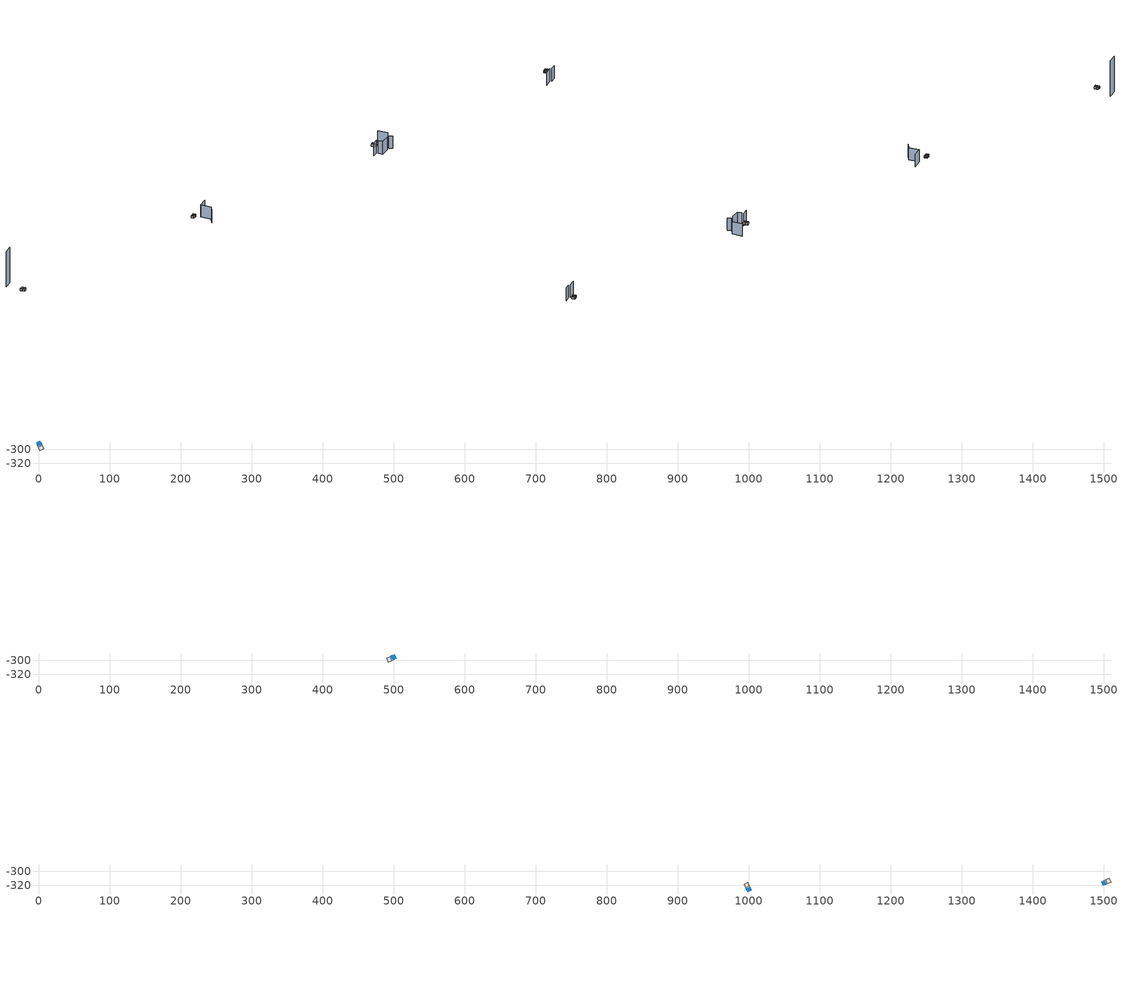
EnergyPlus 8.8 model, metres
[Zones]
0Perim
 floor adiabatic (115mmSandLimeBrick): 2.79,-290.64 4.53,-294.64 -0.98,-297.02 -2.71,-293.02 z0
 wall outside (U0-4): 2.79,-290.64 -2.71,-293.02 z0:4.96
 wall to 0Core (115mmSandLimeBrick): -0.98,-297.02 4.53,-294.64 z0:4.96
 wall adiabatic (115mmSandLimeBrick): -2.71,-293.02 -0.98,-297.02 / 4.53,-294.64 2.79,-290.64 z0:4.96
 window (Double): 2.7,-290.68 -2.62,-292.98 z0.85:2.9
 ceiling adiabatic (115mmSandLimeBrick): 2.79,-290.64 -2.71,-293.02 -1.41,-296.02 4.09,-293.64 z4.96
 roof outside (U0-3): 4.09,-293.64 -1.41,-296.02 -0.98,-297.02 4.53,-294.64 z4.96
0Core
 floor adiabatic (115mmSandLimeBrick): 4.53,-294.64 6.68,-299.62 1.18,-302 -0.98,-297.02 z0
 wall adiabatic (115mmSandLimeBrick): -0.98,-297.02 1.18,-302 6.68,-299.62 4.53,-294.64 z0:4.96
 ceiling adiabatic (115mmSandLimeBrick): 4.53,-294.64 -0.98,-297.02 0.64,-300.76 6.14,-298.37 z4.96
 roof outside (U0-3): 6.14,-298.37 0.64,-300.76 1.18,-302 6.68,-299.62 z4.96
1Perim
 floor adiabatic (115mmSandLimeBrick): 501.1,-298.68 497.1,-300.42 494.71,-294.91 498.72,-293.18 z4.96
 wall outside (U0-4): 501.1,-298.68 498.72,-293.18 z4.96:9.92
 wall to 1Core (115mmSandLimeBrick): 494.71,-294.91 497.1,-300.42 z4.96:9.92
 wall adiabatic (115mmSandLimeBrick): 498.72,-293.18 494.71,-294.91 / 497.1,-300.42 501.1,-298.68 z4.96:9.92
 window (Double): 501.06,-298.59 498.76,-293.27 z5.81:7.86
 ceiling adiabatic (115mmSandLimeBrick): 501.1,-298.68 498.72,-293.18 495.71,-294.48 498.1,-299.98 z9.92
 roof outside (U0-3): 498.1,-299.98 495.71,-294.48 494.71,-294.91 497.1,-300.42 z9.92
1Core
 floor adiabatic (115mmSandLimeBrick): 497.1,-300.42 492.12,-302.57 489.73,-297.07 494.71,-294.91 z4.96
 wall adiabatic (115mmSandLimeBrick): 494.71,-294.91 489.73,-297.07 492.12,-302.57 497.1,-300.42 z4.96:9.92
 ceiling adiabatic (115mmSandLimeBrick): 497.1,-300.42 494.71,-294.91 490.98,-296.53 493.36,-302.03 z9.92
 roof outside (U0-3): 493.36,-302.03 490.98,-296.53 489.73,-297.07 492.12,-302.57 z9.92
2Perim
 floor adiabatic (115mmSandLimeBrick): 997.21,-327.08 995.47,-323.08 1000.98,-320.69 1002.71,-324.69 z9.92
 wall outside (U0-4): 997.21,-327.08 1002.71,-324.69 z9.92:14.87
 wall to 2Core (115mmSandLimeBrick): 1000.98,-320.69 995.47,-323.08 z9.92:14.87
 wall adiabatic (115mmSandLimeBrick): 1002.71,-324.69 1000.98,-320.69 / 995.47,-323.08 997.21,-327.08 z9.92:14.87
 window (Double): 997.3,-327.04 1002.62,-324.73 z10.77:12.82
 ceiling adiabatic (115mmSandLimeBrick): 997.21,-327.08 1002.71,-324.69 1001.41,-321.69 995.91,-324.08 z14.87
 roof outside (U0-3): 995.91,-324.08 1001.41,-321.69 1000.98,-320.69 995.47,-323.08 z14.87
2Core
 floor adiabatic (115mmSandLimeBrick): 995.47,-323.08 993.32,-318.1 998.82,-315.71 1000.98,-320.69 z9.92
 wall adiabatic (115mmSandLimeBrick): 1000.98,-320.69 998.82,-315.71 993.32,-318.1 995.47,-323.08 z9.92:14.87
 ceiling adiabatic (115mmSandLimeBrick): 995.47,-323.08 1000.98,-320.69 999.36,-316.96 993.86,-319.34 z14.87
 roof outside (U0-3): 993.86,-319.34 999.36,-316.96 998.82,-315.71 993.32,-318.1 z14.87
3Perim
 floor adiabatic (115mmSandLimeBrick): 1498.9,-313.87 1502.9,-312.13 1505.29,-317.64 1501.28,-319.37 z9.92
 wall outside (U0-4): 1498.9,-313.87 1501.28,-319.37 z9.92:14.87
 wall to 3Core (115mmSandLimeBrick): 1505.29,-317.64 1502.9,-312.13 z9.92:14.87
 wall adiabatic (115mmSandLimeBrick): 1501.28,-319.37 1505.29,-317.64 / 1502.9,-312.13 1498.9,-313.87 z9.92:14.87
 window (Double): 1498.94,-313.96 1501.24,-319.28 z10.77:12.82
 ceiling adiabatic (115mmSandLimeBrick): 1498.9,-313.87 1501.28,-319.37 1504.29,-318.07 1501.9,-312.57 z14.87
 roof outside (U0-3): 1501.9,-312.57 1504.29,-318.07 1505.29,-317.64 1502.9,-312.13 z14.87
3Core
 floor adiabatic (115mmSandLimeBrick): 1502.9,-312.13 1507.88,-309.98 1510.27,-315.49 1505.29,-317.64 z9.92
 wall adiabatic (115mmSandLimeBrick): 1505.29,-317.64 1510.27,-315.49 1507.88,-309.98 1502.9,-312.13 z9.92:14.87
 ceiling adiabatic (115mmSandLimeBrick): 1502.9,-312.13 1505.29,-317.64 1509.02,-316.02 1506.64,-310.52 z14.87
 roof outside (U0-3): 1506.64,-310.52 1509.02,-316.02 1510.27,-315.49 1507.88,-309.98 z14.87
shading: -11.05,-259.4 9.21,-250.77 z0:80.06; 536.85,-289.76 514.85,-299.99 / 514.85,-299.99 522.07,-322.76 / 522.07,-322.76 511.19,-335.47 / 1026.05,-335.47 1031.74,-341.81 / 1029.71,-299.99 1036.92,-322.76 z0:27.48; 991.51,-333.27 978.71,-339.76 / 1018.71,-338.03 997.54,-347.19 / 997.54,-347.19 993.25,-337.27 / 1492.87,-337.9 1475.72,-346.19 / 1509.45,-333.27 1496.65,-339.76 z0:28.61
[Site:GroundTemperature:BuildingSurface]
14, 14, 14, 14, 14, 14, 14, 14, 14, 14, 14, 14
[Site:GroundReflectance]
0.2, 0.2, 0.2, 0.2, 0.2, 0.2, 0.2, 0.2, 0.2, 0.2, 0.2, 0.2
[Site:GroundReflectance:SnowModifier]
1, 1
[Building]
Building: North Axis {deg}=0; Terrain=Suburbs; Loads Convergence Tolerance Value=.04; Temperature Convergence Tolerance Value {deltaC}=.4; Solar Distribution=MinimalShadowing; Maximum Number of Warmup Days=25
[Construction]
115mmSandLimeBrick: Plaster_0.005_115mmSandLimeBrick, Sand-Lime Brick_0.08_115mmSandLimeBrick, Plaster_0.08_115mmSandLimeBrick
U0-4: XPS Board_0.06_U0-4, General Concrete_0.2_U0-4
U0-3: XPS Board_0.12_U0-3, General Concrete_0.2_U0-3
Double: Generic Clear Glass 6mm_0.006_Double, ARGON_0.0013_Double, Generic Clear Glass 6mm_0.006_Double
[Material] Roughness=Rough; Thermal Absorptance=0.9
Name | Thickness {m} | Conductivity {W/m-K} | Density {kg/m3} | Specific Heat {J/kg-K} | Solar Absorptance | Visible Absorptance
Plaster_0.005_115mmSandLimeBrick | 0.005 | 1 | 2000 | 1130 | 0.6 | 0.6
Sand-Lime Brick_0.08_115mmSandLimeBrick | 0.08 | 0.56 | 1200 | 1000 | 0.6 | 0.6
Plaster_0.08_115mmSandLimeBrick | 0.08 | 1 | 2000 | 1130 | 0.6 | 0.6
XPS Board_0.06_U0-4 | 0.06 | 0.034 | 35 | 1400 | 0.6 | 0.6
General Concrete_0.2_U0-4; General Concrete_0.2_U0-3 | 0.2 | 2 | 2400 | 950 | 0.7 | 0.7
XPS Board_0.12_U0-3 | 0.12 | 0.034 | 35 | 1400 | 0.6 | 0.6
[WindowMaterial:Glazing]
Generic Clear Glass 6mm_0.006_Double: Optical Data Type=SpectralAverage; Window Glass Spectral Data Set=SpectralAverage; Thickness {m}=0.006; Solar Transmittance at Normal Incidence=0.68; Front Side Solar Reflectance at Normal Incidence=0.09; Back Side Solar Reflectance at Normal Incidence=0.1; Visible Transmittance at Normal Incidence=0.81; Front Side Visible Reflectance at Normal Incidence=0.11; Back Side Visible Reflectance at Normal Incidence=0.12; Infrared Transmittance at Normal Incidence=0; Front Side Infrared Hemispherical Emissivity=0.2; Back Side Infrared Hemispherical Emissivity=0.2; Conductivity {W/m-K}=0.9; Dirt Correction Factor for Solar and Visible Transmittance=1
[WindowMaterial:Gas]
ARGON_0.0013_Double: Gas Type=ARGON; Thickness {m}=0.0013
[EnergyManagementSystem:Sensor]
Name | Output:Variable or Output:Meter Index Key | Output:Variable or Output:Meter
OutdoorTemp | Environment | Site Outdoor Air Drybulb Temperature
OutdoorRelHumid | Environment | Site Outdoor Air Relative Humidity
USRNATVENT_0Perim; USRNATVENT_1Perim; USRNATVENT_2Perim; USRNATVENT_3Perim | AllOff | Schedule Value
[Zone] Type=1; Multiplier=1; Zone Inside Convection Algorithm=TARP; Zone Outside Convection Algorithm=DOE-2
Name | Volume {m3} | Floor Area {m2}
0Perim; 1Perim; 2Perim; 3Perim | 129.74 | 26.169
0Core; 1Core; 2Core; 3Core | 161.402 | 32.5554
[People] Number of People Schedule=30HrWk; Number of People Calculation Method=People/Area; People per Zone Floor Area {person/m2}=0.5; Fraction Radiant=0.3; Sensible Heat Fraction=AUTOCALCULATE; Carbon Dioxide Generation Rate {m3/s-W}=3.82e-08; Enable ASHRAE 55 Comfort Warnings=No; Mean Radiant Temperature Calculation Type=ZoneAveraged; Clothing Insulation Calculation Method=DynamicClothingModelASHRAE55; Thermal Comfort Model 1 Type=AdaptiveASH55
Name | Zone or ZoneList | Activity Level Schedule | Work Efficiency Schedule | Air Velocity Schedule
People 0Perim | 0Perim | 0PerimPeopleActivity | 0PerimWorkEfficiency | 0PerimAirVelocity
People 0Core | 0Core | 0CorePeopleActivity | 0CoreWorkEfficiency | 0CoreAirVelocity
People 1Perim | 1Perim | 1PerimPeopleActivity | 1PerimWorkEfficiency | 1PerimAirVelocity
People 1Core | 1Core | 1CorePeopleActivity | 1CoreWorkEfficiency | 1CoreAirVelocity
People 2Perim | 2Perim | 2PerimPeopleActivity | 2PerimWorkEfficiency | 2PerimAirVelocity
People 2Core | 2Core | 2CorePeopleActivity | 2CoreWorkEfficiency | 2CoreAirVelocity
People 3Perim | 3Perim | 3PerimPeopleActivity | 3PerimWorkEfficiency | 3PerimAirVelocity
People 3Core | 3Core | 3CorePeopleActivity | 3CoreWorkEfficiency | 3CoreAirVelocity
[ElectricEquipment] Schedule=60HrWk; Design Level Calculation Method=Watts/Area; Watts per Zone Floor Area {W/m2}=25; Fraction Latent=0; Fraction Radiant=.2; Fraction Lost=0
Name | Zone or ZoneList
0Perim Equipment 1 | 0Perim
0Core Equipment 1 | 0Core
1Perim Equipment 1 | 1Perim
1Core Equipment 1 | 1Core
2Perim Equipment 1 | 2Perim
2Core Equipment 1 | 2Core
3Perim Equipment 1 | 3Perim
3Core Equipment 1 | 3Core
[Lights] Schedule=60HrWk; Design Level Calculation Method=Watts/Area; Watts per Zone Floor Area {W/m2}=10; Return Air Fraction=0; Fraction Radiant=.42; Fraction Visible=.18; Fraction Replaceable=1
Name | Zone or ZoneList
0Perim General lighting | 0Perim
0Core General lighting | 0Core
1Perim General lighting | 1Perim
1Core General lighting | 1Core
2Perim General lighting | 2Perim
2Core General lighting | 2Core
3Perim General lighting | 3Perim
3Core General lighting | 3Core
[Daylighting:Controls] Daylighting Method=SplitFlux; Lighting Control Type=Continuous; Minimum Input Power Fraction for Continuous or ContinuousOff Dimming Control=0.1; Minimum Light Output Fraction for Continuous or ContinuousOff Dimming Control=0.1; Number of Stepped Control Steps=3; Probability Lighting will be Reset When Needed in Manual Stepped Control=1; Glare Calculation Azimuth Angle of View Direction Clockwise from Zone y-Axis {deg}=0; Maximum Allowable Discomfort Glare Index=22; Fraction of Zone Controlled by Reference Point 1=1; Illuminance Setpoint at Reference Point 1 {lux}=500
Name | Zone | Glare Calculation Daylighting Reference Point | Daylighting Reference Point 1
0Perim_DaylCtrl | 0Perim | 0Perim_DaylRefPt1 | 0Perim_DaylRefPt1
0Core_DaylCtrl | 0Core | 0Core_DaylRefPt1 | 0Core_DaylRefPt1
1Perim_DaylCtrl | 1Perim | 1Perim_DaylRefPt1 | 1Perim_DaylRefPt1
1Core_DaylCtrl | 1Core | 1Core_DaylRefPt1 | 1Core_DaylRefPt1
2Perim_DaylCtrl | 2Perim | 2Perim_DaylRefPt1 | 2Perim_DaylRefPt1
2Core_DaylCtrl | 2Core | 2Core_DaylRefPt1 | 2Core_DaylRefPt1
3Perim_DaylCtrl | 3Perim | 3Perim_DaylRefPt1 | 3Perim_DaylRefPt1
3Core_DaylCtrl | 3Core | 3Core_DaylRefPt1 | 3Core_DaylRefPt1
[ZoneControl:Thermostat]
Name | Zone or ZoneList | Control Type Schedule | Control 1
0Perim Thermostat | 0Perim | 0PerimZoneControlTypeSched | Dual Setpoint - Zone 0Perim
0Core Thermostat | 0Core | 0CoreZoneControlTypeSched | Dual Setpoint - Zone 0Core
1Perim Thermostat | 1Perim | 1PerimZoneControlTypeSched | Dual Setpoint - Zone 1Perim
1Core Thermostat | 1Core | 1CoreZoneControlTypeSched | Dual Setpoint - Zone 1Core
2Perim Thermostat | 2Perim | 2PerimZoneControlTypeSched | Dual Setpoint - Zone 2Perim
2Core Thermostat | 2Core | 2CoreZoneControlTypeSched | Dual Setpoint - Zone 2Core
3Perim Thermostat | 3Perim | 3PerimZoneControlTypeSched | Dual Setpoint - Zone 3Perim
3Core Thermostat | 3Core | 3CoreZoneControlTypeSched | Dual Setpoint - Zone 3Core
[ThermostatSetpoint:DualSetpoint]
Name | Heating Setpoint Temperature Schedule | Cooling Setpoint Temperature Schedule
Dual Setpoint - Zone 0Perim | 0PerimHeating_SP_Sch | 0PerimCooling_SP_Sch
Dual Setpoint - Zone 0Core | 0CoreHeating_SP_Sch | 0CoreCooling_SP_Sch
Dual Setpoint - Zone 1Perim | 1PerimHeating_SP_Sch | 1PerimCooling_SP_Sch
Dual Setpoint - Zone 1Core | 1CoreHeating_SP_Sch | 1CoreCooling_SP_Sch
Dual Setpoint - Zone 2Perim | 2PerimHeating_SP_Sch | 2PerimCooling_SP_Sch
Dual Setpoint - Zone 2Core | 2CoreHeating_SP_Sch | 2CoreCooling_SP_Sch
Dual Setpoint - Zone 3Perim | 3PerimHeating_SP_Sch | 3PerimCooling_SP_Sch
Dual Setpoint - Zone 3Core | 3CoreHeating_SP_Sch | 3CoreCooling_SP_Sch
[Zone equipment]
0Perim: 0Perim Ideal Loads Air
0Core: 0Core Ideal Loads Air
1Perim: 1Perim Ideal Loads Air
1Core: 1Core Ideal Loads Air
2Perim: 2Perim Ideal Loads Air
2Core: 2Core Ideal Loads Air
3Perim: 3Perim Ideal Loads Air
3Core: 3Core Ideal Loads Air
[ZoneHVAC:IdealLoadsAirSystem] Maximum Heating Supply Air Temperature {C}=30; Minimum Cooling Supply Air Temperature {C}=18; Maximum Heating Supply Air Humidity Ratio {kgWater/kgDryAir}=0.01; Minimum Cooling Supply Air Humidity Ratio {kgWater/kgDryAir}=0.008; Heating Limit=NoLimit; Maximum Heating Air Flow Rate {m3/s}=100; Cooling Limit=NoLimit; Maximum Cooling Air Flow Rate {m3/s}=100; Heating Availability Schedule=AllOn; Cooling Availability Schedule=AllOn; Dehumidification Control Type=None; Humidification Control Type=None; Demand Controlled Ventilation Type=OccupancySchedule; Outdoor Air Economizer Type=NoEconomizer; Heat Recovery Type=None; Sensible Heat Recovery Effectiveness=0.7; Latent Heat Recovery Effectiveness=0.65
Name | Design Specification Outdoor Air Object
0Perim Ideal Loads Air | 0PerimMinFreshAir
0Core Ideal Loads Air | 0CoreMinFreshAir
1Perim Ideal Loads Air | 1PerimMinFreshAir
1Core Ideal Loads Air | 1CoreMinFreshAir
2Perim Ideal Loads Air | 2PerimMinFreshAir
2Core Ideal Loads Air | 2CoreMinFreshAir
3Perim Ideal Loads Air | 3PerimMinFreshAir
3Core Ideal Loads Air | 3CoreMinFreshAir
[DesignSpecification:OutdoorAir] Outdoor Air Method=Sum; Outdoor Air Flow per Person {m3/s-person}=0.002; Outdoor Air Flow per Zone Floor Area {m3/s-m2}=0.002; Outdoor Air Schedule=AllOn
0PerimMinFreshAir; 0CoreMinFreshAir; 1PerimMinFreshAir; 1CoreMinFreshAir; 2PerimMinFreshAir; 2CoreMinFreshAir; 3PerimMinFreshAir; 3CoreMinFreshAir
[ZoneVentilation:DesignFlowRate] Schedule=AllOn; Design Flow Rate Calculation Method=AirChanges/Hour; Air Changes per Hour {1/hr}=0; Ventilation Type=NATURAL; Fan Pressure Rise {Pa}=0; Fan Total Efficiency=1; Constant Term Coefficient=1; Temperature Term Coefficient=0; Velocity Term Coefficient=0; Velocity Squared Term Coefficient=0; Minimum Indoor Temperature {C}=18; Delta Temperature {deltaC}=1; Maximum Wind Speed {m/s}=40
Name | Zone or ZoneList
0Perim ScheduledVent | 0Perim
1Perim ScheduledVent | 1Perim
2Perim ScheduledVent | 2Perim
3Perim ScheduledVent | 3Perim
[EnergyManagementSystem:Actuator] Actuated Component Type=Schedule:Constant; Actuated Component Control Type=Schedule Value
Name | Actuated Component Unique
NATVENT_AVAIL_SCHED_ACTUATOR_0Perim | NATVENT_AVAIL_SCHED_0Perim
NATVENT_AVAIL_SCHED_ACTUATOR_1Perim | NATVENT_AVAIL_SCHED_1Perim
NATVENT_AVAIL_SCHED_ACTUATOR_2Perim | NATVENT_AVAIL_SCHED_2Perim
NATVENT_AVAIL_SCHED_ACTUATOR_3Perim | NATVENT_AVAIL_SCHED_3Perim
[EnergyManagementSystem:ProgramCallingManager]
My 0Perim_Setpoint_Schedule_Calculator_Example: BeginTimestepBeforePredictor; 0Perim_ErlEnforceBinary
My 1Perim_Setpoint_Schedule_Calculator_Example: BeginTimestepBeforePredictor; 1Perim_ErlEnforceBinary
My 2Perim_Setpoint_Schedule_Calculator_Example: BeginTimestepBeforePredictor; 2Perim_ErlEnforceBinary
My 3Perim_Setpoint_Schedule_Calculator_Example: BeginTimestepBeforePredictor; 3Perim_ErlEnforceBinary
[EnergyManagementSystem:Program]
0Perim_ErlEnforceBinary: IF (USRNATVENT_0Perim > 0); Set NATVENT_AVAIL_SCHED_ACTUATOR_0Perim = 1; ELSE; Set NATVENT_AVAIL_SCHED_ACTUATOR_0Perim = 0; ENDIF
1Perim_ErlEnforceBinary: IF (USRNATVENT_1Perim > 0); Set NATVENT_AVAIL_SCHED_ACTUATOR_1Perim = 1; ELSE; Set NATVENT_AVAIL_SCHED_ACTUATOR_1Perim = 0; ENDIF
2Perim_ErlEnforceBinary: IF (USRNATVENT_2Perim > 0); Set NATVENT_AVAIL_SCHED_ACTUATOR_2Perim = 1; ELSE; Set NATVENT_AVAIL_SCHED_ACTUATOR_2Perim = 0; ENDIF
3Perim_ErlEnforceBinary: IF (USRNATVENT_3Perim > 0); Set NATVENT_AVAIL_SCHED_ACTUATOR_3Perim = 1; ELSE; Set NATVENT_AVAIL_SCHED_ACTUATOR_3Perim = 0; ENDIF
[ZoneVentilation:WindandStackOpenArea] Opening Area {m2}=9.51892; Opening Effectiveness=0; Effective Angle {deg}=0; Height Difference {m}=0.512873; Discharge Coefficient for Opening=0.6; Minimum Indoor Temperature {C}=22; Maximum Indoor Temperature {C}=100; Delta Temperature {deltaC}=1; Minimum Outdoor Temperature {C}=22; Maximum Outdoor Temperature {C}=26; Maximum Wind Speed {m/s}=40
Name | Zone | Opening Area Fraction Schedule
0PerimNatVent_Buoy | 0Perim | NATVENT_AVAIL_SCHED_0Perim
1PerimNatVent_Buoy | 1Perim | NATVENT_AVAIL_SCHED_1Perim
2PerimNatVent_Buoy | 2Perim | NATVENT_AVAIL_SCHED_2Perim
3PerimNatVent_Buoy | 3Perim | NATVENT_AVAIL_SCHED_3Perim
[ZoneInfiltration:DesignFlowRate] Schedule=On; Design Flow Rate Calculation Method=AirChanges/Hour; Air Changes per Hour {1/hr}=0.05; Constant Term Coefficient=1; Temperature Term Coefficient=0; Velocity Term Coefficient=0; Velocity Squared Term Coefficient=0
Name | Zone or ZoneList
0PerimInfiltration | 0Perim
1PerimInfiltration | 1Perim
2PerimInfiltration | 2Perim
3PerimInfiltration | 3Perim
[WaterUse:Equipment]
Name | Peak Flow Rate {m3/s} | Flow Rate Fraction Schedule | Target Temperature Schedule | Hot Water Supply Temperature Schedule | Cold Water Supply Temperature Schedule
DHW 0Perim | 0 | equipOffice | DHW Supply Temperature 0Perim | DHW Supply Temperature 0Perim | DHW Mains Temperature 0Perim
DHW 0Core | 2.71295e-05 | 60HrWk | DHW Supply Temperature 0Core | DHW Supply Temperature 0Core | DHW Mains Temperature 0Core
DHW 1Perim | 0 | equipOffice | DHW Supply Temperature 1Perim | DHW Supply Temperature 1Perim | DHW Mains Temperature 1Perim
DHW 1Core | 2.71295e-05 | 60HrWk | DHW Supply Temperature 1Core | DHW Supply Temperature 1Core | DHW Mains Temperature 1Core
DHW 2Perim | 0 | equipOffice | DHW Supply Temperature 2Perim | DHW Supply Temperature 2Perim | DHW Mains Temperature 2Perim
DHW 2Core | 2.71295e-05 | 60HrWk | DHW Supply Temperature 2Core | DHW Supply Temperature 2Core | DHW Mains Temperature 2Core
DHW 3Perim | 0 | equipOffice | DHW Supply Temperature 3Perim | DHW Supply Temperature 3Perim | DHW Mains Temperature 3Perim
DHW 3Core | 2.71295e-05 | 60HrWk | DHW Supply Temperature 3Core | DHW Supply Temperature 3Core | DHW Mains Temperature 3Core
[Schedule:Constant]
On: On/Off, 1
0PerimPeopleActivity; 0CorePeopleActivity; 1PerimPeopleActivity; 1CorePeopleActivity; 2PerimPeopleActivity; 2CorePeopleActivity; 3PerimPeopleActivity; 3CorePeopleActivity: Any Number, 125.28
0PerimAirVelocity; 0CoreAirVelocity; 1PerimAirVelocity; 1CoreAirVelocity; 2PerimAirVelocity; 2CoreAirVelocity; 3PerimAirVelocity; 3CoreAirVelocity: Any Number, 0.2
0PerimWorkEfficiency; 0CoreWorkEfficiency; 1PerimWorkEfficiency; 1CoreWorkEfficiency; 2PerimWorkEfficiency; 2CoreWorkEfficiency; 3PerimWorkEfficiency; 3CoreWorkEfficiency: Any Number, 0
0PerimHeating_SP_Sch; 0PerimCooling_SP_Sch; 0CoreHeating_SP_Sch; 0CoreCooling_SP_Sch; 1PerimHeating_SP_Sch; 1PerimCooling_SP_Sch; 1CoreHeating_SP_Sch; 1CoreCooling_SP_Sch; 2PerimHeating_SP_Sch; 2PerimCooling_SP_Sch; 2CoreHeating_SP_Sch; 2CoreCooling_SP_Sch; 3PerimHeating_SP_Sch; 3PerimCooling_SP_Sch; 3CoreHeating_SP_Sch; 3CoreCooling_SP_Sch: Temperature, 22
0PerimZoneControlTypeSched; 0CoreZoneControlTypeSched; 1PerimZoneControlTypeSched; 1CoreZoneControlTypeSched; 2PerimZoneControlTypeSched; 2CoreZoneControlTypeSched; 3PerimZoneControlTypeSched; 3CoreZoneControlTypeSched: Any Number, 4
NATVENT_AVAIL_SCHED_0Perim; NATVENT_AVAIL_SCHED_1Perim; NATVENT_AVAIL_SCHED_2Perim; NATVENT_AVAIL_SCHED_3Perim: Fraction, 1
DHW Supply Temperature 0Perim; DHW Supply Temperature 0Core; DHW Supply Temperature 1Perim; DHW Supply Temperature 1Core; DHW Supply Temperature 2Perim; DHW Supply Temperature 2Core; DHW Supply Temperature 3Perim; DHW Supply Temperature 3Core: Temperature, 65
DHW Mains Temperature 0Perim; DHW Mains Temperature 0Core; DHW Mains Temperature 1Perim; DHW Mains Temperature 1Core; DHW Mains Temperature 2Perim; DHW Mains Temperature 2Core; DHW Mains Temperature 3Perim; DHW Mains Temperature 3Core: Temperature, 10
[Schedule:Year]
30HrWk: 30HrWk, 1, 1, 12, 31
AllOn: AllOn, 1, 1, 12, 31
equipOffice: equipOffice, 1, 1, 12, 31
60HrWk: 60HrWk, 1, 1, 12, 31
AllOff: AllOff, 1, 1, 12, 31
[Schedule:Week:Daily]
30HrWk: 30HrWkDay, 30HrWkDay, 30HrWkDay, 30HrWkDay, 30HrWkDay, 30HrWkDay, 30HrWkDay, 30HrWkDay, 30HrWkDay, 30HrWkDay, 30HrWkDay, 30HrWkDay
AllOn: AllOn, AllOn, AllOn, AllOn, AllOn, AllOn, AllOn, AllOn, AllOn, AllOn, AllOn, AllOn
equipOffice: equipOfficeWeekEnd, equipOffice, equipOffice, equipOffice, equipOffice, equipOffice, equipOfficeWeekEnd, equipOfficeWeekEnd, equipOffice, equipOffice, equipOffice, equipOffice
60HrWk: 60HrWkDay, 60HrWkDay, 60HrWkDay, 60HrWkDay, 60HrWkDay, 60HrWkDay, 60HrWkDay, 60HrWkDay, 60HrWkDay, 60HrWkDay, 60HrWkDay, 60HrWkDay
AllOff: AllOff, AllOff, AllOff, AllOff, AllOff, AllOff, AllOff, AllOff, AllOff, AllOff, AllOff, AllOff
[Schedule:Day:Hourly]
30HrWkDay; equipOffice; equipOfficeWeekEnd: 0.1, 0.1, 0.1, 0.1, 0.1, 0.1, 0.1, 0.2, 0.4, 0.6, 0.8, 0.8, 0.4, 0.6, 0.8, 0.8, 0.4, 0.2, 0.1, 0.1, 0.1, 0.1, 0.1, 0.1
AllOn: 1, 1, 1, 1, 1, 1, 1, 1, 1, 1, 1, 1, 1, 1, 1, 1, 1, 1, 1, 1, 1, 1, 1, 1
60HrWkDay: 0.2, 0.2, 0.2, 0.2, 0.2, 0.2, 0.2, 0.4, 0.8, 0.8, 1, 1, 0.8, 1, 1, 1, 0.8, 0.4, 0.2, 0.2, 0.2, 0.2, 0.2, 0.2
AllOff: 0, 0, 0, 0, 0, 0, 0, 0, 0, 0, 0, 0, 0, 0, 0, 0, 0, 0, 0, 0, 0, 0, 0, 0
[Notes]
----  This file was generated with Archsim v.4.0.2.17
-------------------------ERL SENSORS--------------------------
115mmSandLimeBrick GasType: Partition
